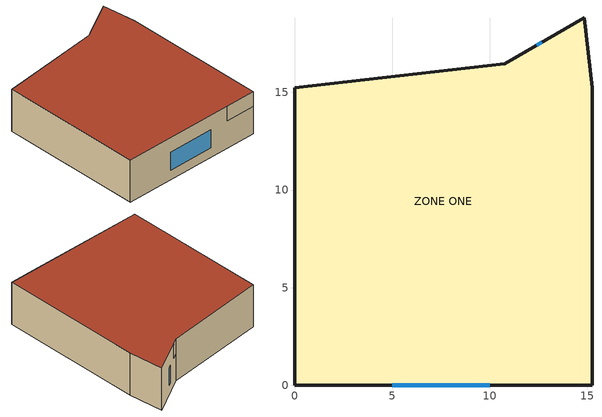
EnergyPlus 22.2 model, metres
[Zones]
ZONE ONE
 floor adiabatic (FLOOR): 15.24,0 0,0 0,15.24 10.78,16.48 14.84,18.83 15.24,15.24 z0
 wall outside (R13WALL): 11.43,16.86 10.78,16.48 / 12,0 15.24,0 z3:4.57; 10.78,16.48 0,15.24 0,0 / 15.24,0 15.24,15.24 14.84,18.83 z0:4.57; 10.78,16.48,3 11.43,16.86,3 11.43,16.86,4.57 14.84,18.83,4.57 14.84,18.83,0 10.78,16.48,0; 15.24,0,3 12,0,3 12,0,4.57 0,0,4.57 0,0,0 15.24,0,0
 window (Window Assembly): 12.67,17.58 12.41,17.42 / 5,0 10,0 z1:3
 roof outside (ROOF31): 0,15.24 0,0 15.24,0 15.24,15.24 14.84,18.83 10.78,16.48 z4.57
[Building]
Simple One Zone (Wireframe DXF): North Axis {deg}=0; Terrain=Suburbs; Loads Convergence Tolerance Value {W}=0.04; Temperature Convergence Tolerance Value {deltaC}=0.004; Solar Distribution=MinimalShadowing; Maximum Number of Warmup Days=30; Minimum Number of Warmup Days=6
[Site:Location]
Denver Centennial  Golden   N_CO_USA Design_Conditions: Latitude {deg}=39.74; Longitude {deg}=-105.18; Time Zone {hr}=-7; Elevation {m}=1829
[SizingPeriod:DesignDay] Day of Month=21; Humidity Condition Type=Wetbulb; Barometric Pressure {Pa}=81198; Rain Indicator=No; Snow Indicator=No; Daylight Saving Time Indicator=No; Solar Model Indicator=ASHRAEClearSky
Name | Month | Day Type | Maximum Dry-Bulb Temperature {C} | Daily Dry-Bulb Temperature Range {deltaC} | Wetbulb or DewPoint at Maximum Dry-Bulb {C} | Wind Speed {m/s} | Wind Direction {deg} | Sky Clearness
Denver Centennial  Golden   N Ann Htg 99% Condns DB | 12 | WinterDesignDay | -15.5 | 0 | -15.5 | 3 | 340 | 0
Denver Centennial  Golden   N Ann Clg 1% Condns DB=>MWB | 7 | SummerDesignDay | 32 | 15.2 | 15.5 | 4.9 | 0 | 1
[WindowMaterial:SimpleGlazingSystem]
Window Material 1: U-Factor {W/m2-K}=0.3; Solar Heat Gain Coefficient=0.79
[Construction]
Window Assembly: Window Material 1
R13WALL: R13LAYER
FLOOR: C5 - 4 IN HW CONCRETE
ROOF31: R31LAYER
[Material:NoMass] Roughness=Rough; Thermal Absorptance=0.9; Solar Absorptance=0.75; Visible Absorptance=0.75
Name | Thermal Resistance {m2-K/W}
R13LAYER | 2.290965
R31LAYER | 5.456
[Material]
C5 - 4 IN HW CONCRETE: Roughness=MediumRough; Thickness {m}=0.101498; Conductivity {W/m-K}=1.729577; Density {kg/m3}=2242.585; Specific Heat {J/kg-K}=836.8; Thermal Absorptance=0.9; Solar Absorptance=0.65; Visible Absorptance=0.65
[Zone]
ZONE ONE: 0, 0, 0, 1, 1, autocalculate, autocalculate
[Exterior:Lights]
ExtLights: Schedule=AlwaysOn; Design Level {W}=5250; Control Option=AstronomicalClock
[OtherEquipment] Fuel Type=None; Zone or ZoneList or Space or SpaceList=ZONE ONE; Schedule=AlwaysOn; Design Level Calculation Method=EquipmentLevel; Fraction Latent=0; Fraction Radiant=0; Fraction Lost=0
Name | Design Level {W}
Test 352a | 352
Test 352 minus | -352
[Schedule:Constant]
AlwaysOn: On/Off, 1
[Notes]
1ZoneUncontrolled.idf
Basic file description:  Basic test for EnergyPlus.  Resistive Walls.  Regular (no ground contact) floor.
Regular roof.  No Windows.
Highlights:              Very basic test to see that EnergyPlus "works".
Simulation Location/Run: Denver Centennial  Golden CO USA WMO=724666, 2 design days, 1 run period,
Run Control executes two design days (see RUN PERIOD object)
Location:                Denver, CO
Design Days:             Denver Centennial  Golden CO USA Annual Heating 99%, MaxDB=-15.5°C
Denver Centennial  Golden CO USA Annual Cooling (DB=>MWB) 1%, MaxDB=32°C MWB=15.5°C
Run Period (Weather File): Full Annual Simulation, DENVER_STAPLETON_CO_USA_WMO_724690
Run Control:             No zone or system sizing, design day run control (no weather file simulation)
